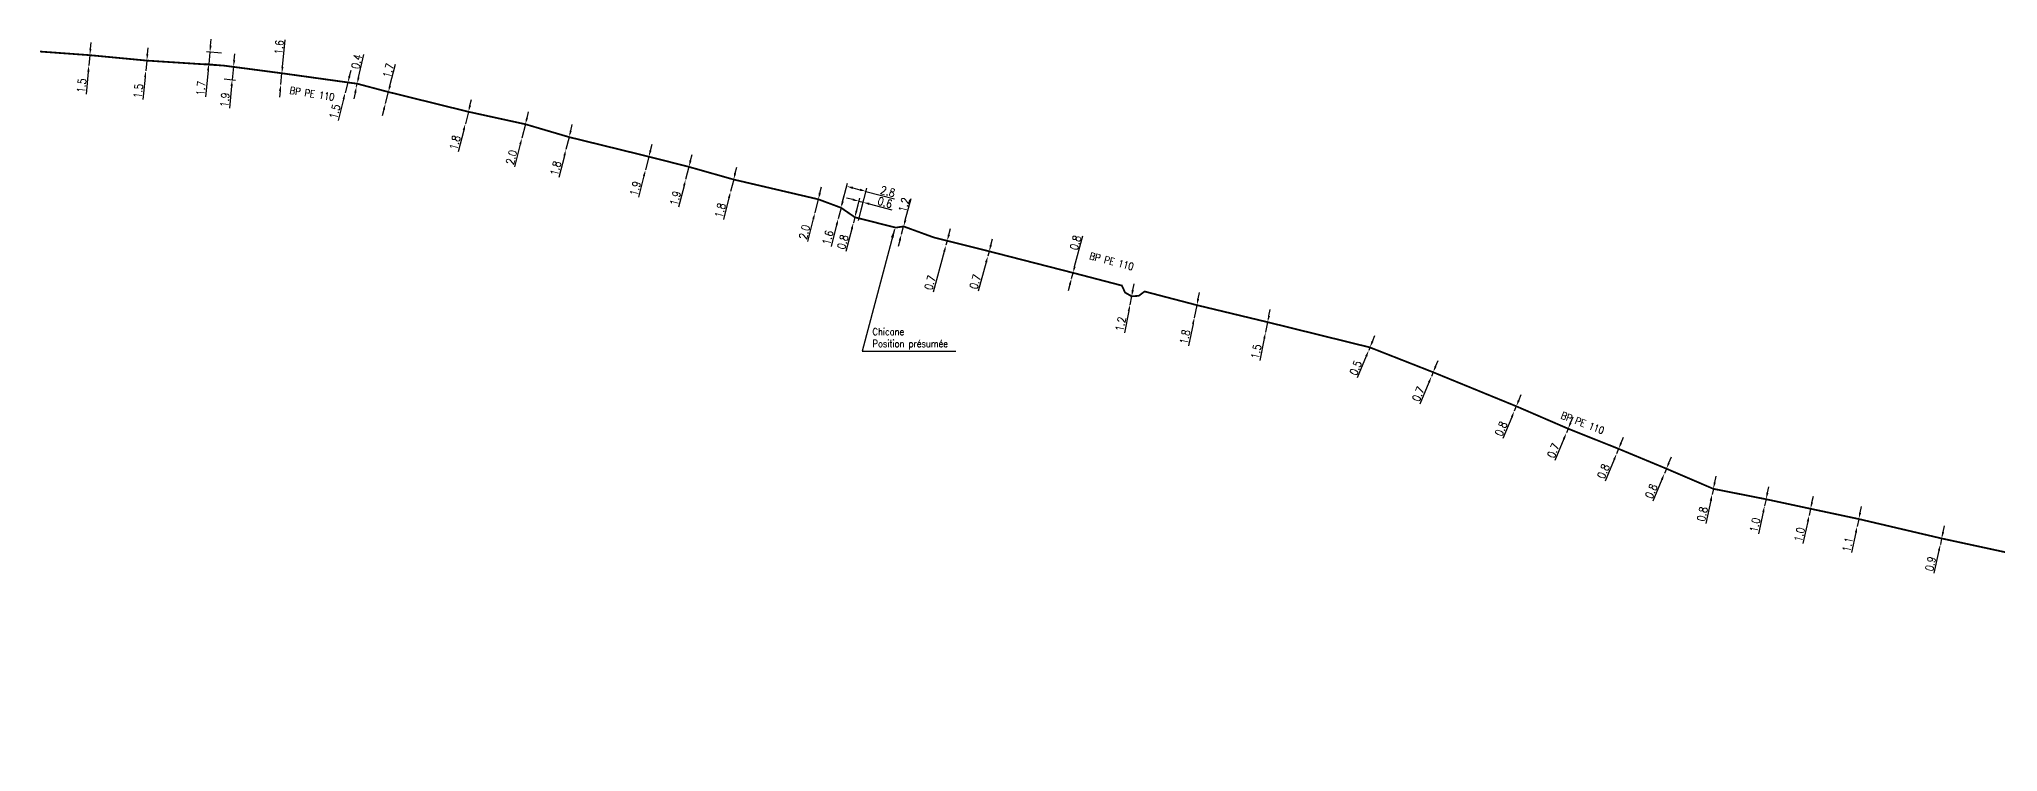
# Model space of a CAD drawing. Header units: millimetres. Extents: x 183997 to 185000, y 127999 to 129007.
# Drawn here: x 183999.9 to 184275.2, y 128900 to 129000.1 of the extents above; entities that cross this region are included whole.
import ezdxf
from ezdxf.enums import TextEntityAlignment as Align

# ---------------------------------------------------------------- set-up
doc = ezdxf.new("R2010")
doc.units = ezdxf.units.MM
doc.header["$PDMODE"] = 34
doc.linetypes.add('L_25_PE', pattern=[2000, 1000, 1000])
doc.layers.get('DEFPOINTS').update_dxf_attribs({"linetype": 'CONTINUOUS'})
doc.layers.add('L_150', color=1, linetype='CONTINUOUS')
doc.styles.get("Standard").update_dxf_attribs({"font": 'romans.shx', "width": 0.85})
doc.dimstyles.get("Standard").update_dxf_attribs({"dimtxt": 1.5, "dimasz": 1.2, "dimexe": 0.625, "dimexo": 0.625, "dimgap": 0.25, "dimtad": 1, "dimdec": 1, "dimzin": 0, "dimdsep": 46, "dimtxsty": 'Standard', "dimcen": -0.5, "dimadec": 0, "dimazin": 0, "dimtfac": 1, "dimtdec": 1, "dimtmove": 0, "dimatfit": 3, "dimfxl": 0, "dimtolj": 1, "dimtzin": 0, "dimarcsym": 0})

# ---------------------------------------------------------------- blocks, each defined once
blk = doc.blocks.new('*D818')
at = {"layer": 'DEFPOINTS', "color": 0, "linetype": 'Continuous', "transparency": 16777216}
for p in [(184043.27, 128994), (184042.89, 128992.55), (184042.89, 128992.55)]:
    blk.add_point(p, dxfattribs=at)
at = {"layer": 'L_150', "color": 0, "linetype": 'Continuous', "lineweight": -2, "transparency": 16777216}
for p, q in [((184043.49, 128994.87), (184043.72, 128995.74)), ((184043.27, 128994), (184042.89, 128992.55)), ((184042.67, 128991.67), (184041.89, 128988.63))]:
    blk.add_line(p, q, dxfattribs=at)
at = {"layer": 'L_150', "color": 0, "linetype": 'Continuous', "transparency": 16777216}
for points in [[(184043.35, 128994.91), (184043.64, 128994.83), (184043.27, 128994)], [(184042.52, 128991.71), (184042.81, 128991.64), (184042.89, 128992.55)]]:
    blk.add_solid(points, dxfattribs=at)
at = {"layer": 'L_150', "color": 0, "linetype": 'Continuous', "transparency": 16777216, "insert": (184041.44, 128989.9), "char_height": 1.125, "attachment_point": 5, "rotation": 75.5714}
blk.add_mtext('\\A1;1.5', dxfattribs=at)
blk = doc.blocks.new('*D819')
at = {"layer": 'DEFPOINTS', "color": 0, "linetype": 'Continuous', "transparency": 16777216}
for p in [(184015, 128997.07), (184014.86, 128995.63), (184014.86, 128995.63)]:
    blk.add_point(p, dxfattribs=at)
at = {"layer": 'L_150', "color": 0, "linetype": 'Continuous', "lineweight": -2, "transparency": 16777216}
for p, q in [((184015.09, 128997.96), (184015.19, 128998.86)), ((184015, 128997.07), (184014.86, 128995.63)), ((184014.76, 128994.73), (184014.44, 128991.6))]:
    blk.add_line(p, q, dxfattribs=at)
at = {"layer": 'L_150', "color": 0, "linetype": 'Continuous', "transparency": 16777216}
for points in [[(184014.95, 128997.98), (184015.24, 128997.95), (184015, 128997.07)], [(184014.62, 128994.75), (184014.91, 128994.72), (184014.86, 128995.63)]]:
    blk.add_solid(points, dxfattribs=at)
at = {"layer": 'L_150', "color": 0, "linetype": 'Continuous', "transparency": 16777216, "insert": (184013.81, 128992.8), "char_height": 1.125, "attachment_point": 5, "rotation": 84.1601}
blk.add_mtext('\\A1;1.5', dxfattribs=at)
blk = doc.blocks.new('*D820')
at = {"layer": 'DEFPOINTS', "color": 0, "linetype": 'Continuous', "transparency": 16777216}
for p in [(184044.49, 128993.43), (184044.49, 128993.43), (184044.58, 128993.82)]:
    blk.add_point(p, dxfattribs=at)
at = {"layer": 'L_150', "color": 0, "linetype": 'Continuous', "lineweight": -2, "transparency": 16777216}
for p, q in [((184044.78, 128994.7), (184045.51, 128997.94)), ((184044.49, 128993.43), (184044.58, 128993.82)), ((184044.29, 128992.56), (184044.09, 128991.68))]:
    blk.add_line(p, q, dxfattribs=at)
at = {"layer": 'L_150', "color": 0, "linetype": 'Continuous', "transparency": 16777216}
for points in [[(184044.15, 128992.59), (184044.44, 128992.52), (184044.49, 128993.43)], [(184044.63, 128994.74), (184044.92, 128994.67), (184044.58, 128993.82)]]:
    blk.add_solid(points, dxfattribs=at)
at = {"layer": 'L_150', "color": 0, "linetype": 'Continuous', "transparency": 16777216, "insert": (184044.51, 128996.93), "char_height": 1.125, "attachment_point": 5, "rotation": 77.2577}
blk.add_mtext('\\A1;0.4', dxfattribs=at)
blk = doc.blocks.new('*D821')
at = {"layer": 'DEFPOINTS', "color": 0, "linetype": 'Continuous', "transparency": 16777216}
for p in [(184048.55, 128991.06), (184048.55, 128991.06), (184048.96, 128992.66)]:
    blk.add_point(p, dxfattribs=at)
at = {"layer": 'L_150', "color": 0, "linetype": 'Continuous', "lineweight": -2, "transparency": 16777216}
for p, q in [((184049.18, 128993.53), (184049.96, 128996.57)), ((184048.32, 128990.19), (184048.1, 128989.31)), ((184048.55, 128991.06), (184048.96, 128992.66))]:
    blk.add_line(p, q, dxfattribs=at)
at = {"layer": 'L_150', "color": 0, "linetype": 'Continuous', "transparency": 16777216}
for points in [[(184049.04, 128993.57), (184049.33, 128993.49), (184048.96, 128992.66)], [(184048.18, 128990.22), (184048.47, 128990.15), (184048.55, 128991.06)]]:
    blk.add_solid(points, dxfattribs=at)
at = {"layer": 'L_150', "color": 0, "linetype": 'Continuous', "transparency": 16777216, "insert": (184048.96, 128995.67), "char_height": 1.125, "attachment_point": 5, "rotation": 75.6308}
blk.add_mtext('\\A1;1.7', dxfattribs=at)
blk = doc.blocks.new('*D822')
at = {"layer": 'DEFPOINTS', "color": 0, "linetype": 'Continuous', "transparency": 16777216}
for p in [(184059.78, 128988.18), (184059.78, 128988.18), (184060.21, 128989.88)]:
    blk.add_point(p, dxfattribs=at)
at = {"layer": 'L_150', "color": 0, "linetype": 'Continuous', "lineweight": -2, "transparency": 16777216}
for p, q in [((184060.43, 128990.75), (184060.66, 128991.62)), ((184060.21, 128989.88), (184059.78, 128988.18)), ((184059.55, 128987.31), (184058.77, 128984.27))]:
    blk.add_line(p, q, dxfattribs=at)
at = {"layer": 'L_150', "color": 0, "linetype": 'Continuous', "transparency": 16777216}
for points in [[(184060.29, 128990.79), (184060.58, 128990.71), (184060.21, 128989.88)], [(184059.41, 128987.35), (184059.7, 128987.27), (184059.78, 128988.18)]]:
    blk.add_solid(points, dxfattribs=at)
at = {"layer": 'L_150', "color": 0, "linetype": 'Continuous', "transparency": 16777216, "insert": (184058.32, 128985.54), "char_height": 1.125, "attachment_point": 5, "rotation": 75.6302}
blk.add_mtext('\\A1;1.8', dxfattribs=at)
blk = doc.blocks.new('*D985')
at = {"layer": 'DEFPOINTS', "color": 0, "linetype": 'Continuous', "transparency": 16777216}
for p in [(184023.88, 128998.27), (184025.79, 128996.37), (184025.96, 128998.06)]:
    blk.add_point(p, dxfattribs=at)
at = {"layer": 'L_150', "color": 0, "linetype": 'Continuous', "lineweight": -2, "transparency": 16777216}
for p, q in [((184023.97, 128999.16), (184024.06, 129000.06)), ((184025.32, 128996.41), (184023.24, 128996.62)), ((184023.61, 128995.68), (184023.24, 128991.98)), ((184025.49, 128998.11), (184023.41, 128998.32)), ((184023.88, 128998.27), (184023.71, 128996.58))]:
    blk.add_line(p, q, dxfattribs=at)
at = {"layer": 'L_150', "color": 0, "linetype": 'Continuous', "transparency": 16777216}
for points in [[(184023.82, 128999.18), (184024.12, 128999.15), (184023.88, 128998.27)], [(184023.47, 128995.7), (184023.76, 128995.67), (184023.71, 128996.58)]]:
    blk.add_solid(points, dxfattribs=at)
at = {"layer": 'L_150', "color": 0, "linetype": 'Continuous', "transparency": 16777216, "insert": (184022.61, 128993.17), "char_height": 1.125, "attachment_point": 5, "rotation": 84.2442}
blk.add_mtext('\\A1;1.7', dxfattribs=at)
blk = doc.blocks.new('*D986')
at = {"layer": 'DEFPOINTS', "color": 0, "linetype": 'Continuous', "transparency": 16777216}
for p in [(184025.79, 128996.37), (184025.39, 128994.55), (184027.01, 128994.38)]:
    blk.add_point(p, dxfattribs=at)
at = {"layer": 'L_150', "color": 0, "linetype": 'Continuous', "lineweight": -2, "transparency": 16777216}
for p, q in [((184026.25, 128996.32), (184027.66, 128996.18)), ((184027.2, 128996.22), (184027.01, 128994.38)), ((184027.29, 128997.12), (184027.38, 128998.02)), ((184025.86, 128994.5), (184027.48, 128994.34)), ((184026.92, 128993.49), (184026.61, 128990.39))]:
    blk.add_line(p, q, dxfattribs=at)
at = {"layer": 'L_150', "color": 0, "linetype": 'Continuous', "transparency": 16777216}
for points in [[(184027.14, 128997.14), (184027.44, 128997.11), (184027.2, 128996.22)], [(184026.77, 128993.5), (184027.07, 128993.47), (184027.01, 128994.38)]]:
    blk.add_solid(points, dxfattribs=at)
at = {"layer": 'L_150', "color": 0, "linetype": 'Continuous', "transparency": 16777216, "insert": (184025.97, 128991.55), "char_height": 1.125, "attachment_point": 5, "rotation": 84.2442}
blk.add_mtext('\\A1;1.9', dxfattribs=at)
blk = doc.blocks.new('*D987')
at = {"layer": 'DEFPOINTS', "color": 0, "linetype": 'Continuous', "transparency": 16777216}
for p in [(184033.83, 128993.7), (184033.83, 128993.7), (184033.99, 128995.29)]:
    blk.add_point(p, dxfattribs=at)
at = {"layer": 'L_150', "color": 0, "linetype": 'Continuous', "lineweight": -2, "transparency": 16777216}
for p, q in [((184034.08, 128996.19), (184034.46, 128999.98)), ((184033.83, 128993.7), (184033.99, 128995.29)), ((184033.74, 128992.8), (184033.65, 128991.91))]:
    blk.add_line(p, q, dxfattribs=at)
at = {"layer": 'L_150', "color": 0, "linetype": 'Continuous', "transparency": 16777216}
for points in [[(184033.93, 128996.2), (184034.23, 128996.17), (184033.99, 128995.29)], [(184033.59, 128992.82), (184033.89, 128992.79), (184033.83, 128993.7)]]:
    blk.add_solid(points, dxfattribs=at)
at = {"layer": 'L_150', "color": 0, "linetype": 'Continuous', "transparency": 16777216, "insert": (184033.6, 128998.94), "char_height": 1.125, "attachment_point": 5, "rotation": 84.2442}
blk.add_mtext('\\A1;1.6', dxfattribs=at)
blk = doc.blocks.new('*D988')
at = {"layer": 'DEFPOINTS', "color": 0, "linetype": 'Continuous', "transparency": 16777216}
for p in [(184006.86, 128996.39), (184006.86, 128996.39), (184007, 128997.83)]:
    blk.add_point(p, dxfattribs=at)
at = {"layer": 'L_150', "color": 0, "linetype": 'Continuous', "lineweight": -2, "transparency": 16777216}
for p, q in [((184007.09, 128998.72), (184007.17, 128999.62)), ((184007, 128997.83), (184006.86, 128996.39)), ((184006.78, 128995.49), (184006.48, 128992.36))]:
    blk.add_line(p, q, dxfattribs=at)
at = {"layer": 'L_150', "color": 0, "linetype": 'Continuous', "transparency": 16777216}
for points in [[(184006.94, 128998.74), (184007.23, 128998.71), (184007, 128997.83)], [(184006.63, 128995.5), (184006.93, 128995.48), (184006.86, 128996.39)]]:
    blk.add_solid(points, dxfattribs=at)
at = {"layer": 'L_150', "color": 0, "linetype": 'Continuous', "transparency": 16777216, "insert": (184005.84, 128993.55), "char_height": 1.125, "attachment_point": 5, "rotation": 84.571}
blk.add_mtext('\\A1;1.5', dxfattribs=at)
blk = doc.blocks.new('*D99')
at = {"layer": 'DEFPOINTS', "color": 0, "linetype": 'Continuous', "transparency": 16777216}
for p in [(184085.58, 128983.57), (184085.11, 128981.73), (184085.11, 128981.73)]:
    blk.add_point(p, dxfattribs=at)
at = {"layer": 'L_150', "color": 0, "linetype": 'Continuous', "lineweight": -2, "transparency": 16777216}
for p, q in [((184085.8, 128984.44), (184086.02, 128985.31)), ((184085.58, 128983.57), (184085.11, 128981.73)), ((184084.89, 128980.86), (184084.12, 128977.86))]:
    blk.add_line(p, q, dxfattribs=at)
at = {"layer": 'L_150', "color": 0, "linetype": 'Continuous', "transparency": 16777216}
for points in [[(184085.65, 128984.48), (184085.95, 128984.4), (184085.58, 128983.57)], [(184084.74, 128980.89), (184085.03, 128980.82), (184085.11, 128981.73)]]:
    blk.add_solid(points, dxfattribs=at)
at = {"layer": 'L_150', "color": 0, "linetype": 'Continuous', "transparency": 16777216, "insert": (184083.67, 128979.1), "char_height": 1.125, "attachment_point": 5, "rotation": 75.6969}
blk.add_mtext('\\A1;1.9', dxfattribs=at)
blk = doc.blocks.new('*D100')
at = {"layer": 'DEFPOINTS', "color": 0, "linetype": 'Continuous', "transparency": 16777216}
for p in [(184112.6, 128976.39), (184116.09, 128978.7), (184114.91, 128974.14)]:
    blk.add_point(p, dxfattribs=at)
at = {"layer": 'L_150', "color": 0, "linetype": 'Continuous', "lineweight": -2, "transparency": 16777216}
for p, q in [((184112.72, 128976.84), (184113.5, 128979.86)), ((184114.25, 128979.18), (184115.22, 128978.93)), ((184115.03, 128974.59), (184116.21, 128979.16)), ((184116.09, 128978.7), (184120.13, 128977.66))]:
    blk.add_line(p, q, dxfattribs=at)
at = {"layer": 'L_150', "color": 0, "linetype": 'Continuous', "transparency": 16777216}
for points in [[(184114.29, 128979.33), (184114.21, 128979.03), (184113.38, 128979.41)], [(184115.26, 128979.08), (184115.18, 128978.78), (184116.09, 128978.7)]]:
    blk.add_solid(points, dxfattribs=at)
at = {"layer": 'L_150', "color": 0, "linetype": 'Continuous', "transparency": 16777216, "insert": (184119.17, 128978.68), "char_height": 1.125, "attachment_point": 5, "rotation": 345.5068}
blk.add_mtext('\\A1;2.8', dxfattribs=at)
blk = doc.blocks.new('*D101')
at = {"layer": 'DEFPOINTS', "color": 0, "linetype": 'Continuous', "transparency": 16777216}
for p in [(184112.6, 128976.39), (184112.2, 128974.84), (184112.2, 128974.84)]:
    blk.add_point(p, dxfattribs=at)
at = {"layer": 'L_150', "color": 0, "linetype": 'Continuous', "lineweight": -2, "transparency": 16777216}
for p, q in [((184112.6, 128976.39), (184112.2, 128974.84)), ((184112.82, 128977.26), (184113.05, 128978.13)), ((184111.97, 128973.97), (184111.19, 128970.93))]:
    blk.add_line(p, q, dxfattribs=at)
at = {"layer": 'L_150', "color": 0, "linetype": 'Continuous', "transparency": 16777216}
for points in [[(184112.68, 128977.3), (184112.97, 128977.22), (184112.6, 128976.39)], [(184111.83, 128974.01), (184112.12, 128973.93), (184112.2, 128974.84)]]:
    blk.add_solid(points, dxfattribs=at)
at = {"layer": 'L_150', "color": 0, "linetype": 'Continuous', "transparency": 16777216, "insert": (184110.74, 128972.2), "char_height": 1.125, "attachment_point": 5, "rotation": 75.5068}
blk.add_mtext('\\A1;1.6', dxfattribs=at)
blk = doc.blocks.new('*D102')
at = {"layer": 'DEFPOINTS', "color": 0, "linetype": 'Continuous', "transparency": 16777216}
for p in [(184115.69, 128977.16), (184114.53, 128975.06), (184114.91, 128974.14)]:
    blk.add_point(p, dxfattribs=at)
at = {"layer": 'L_150', "color": 0, "linetype": 'Continuous', "lineweight": -2, "transparency": 16777216}
for p, q in [((184114.24, 128977.53), (184113.37, 128977.76)), ((184114.65, 128975.52), (184115.23, 128977.76)), ((184115.03, 128974.59), (184115.81, 128977.61)), ((184115.11, 128977.31), (184115.69, 128977.16)), ((184116.56, 128976.93), (184119.74, 128976.11))]:
    blk.add_line(p, q, dxfattribs=at)
at = {"layer": 'L_150', "color": 0, "linetype": 'Continuous', "transparency": 16777216}
for points in [[(184114.27, 128977.68), (184114.2, 128977.39), (184115.11, 128977.31)], [(184116.6, 128977.08), (184116.52, 128976.79), (184115.69, 128977.16)]]:
    blk.add_solid(points, dxfattribs=at)
at = {"layer": 'L_150', "color": 0, "linetype": 'Continuous', "transparency": 16777216, "insert": (184118.77, 128977.13), "char_height": 1.125, "attachment_point": 5, "rotation": 345.5068}
blk.add_mtext('\\A1;0.6', dxfattribs=at)
blk = doc.blocks.new('*D103')
at = {"layer": 'DEFPOINTS', "color": 0, "linetype": 'Continuous', "transparency": 16777216}
for p in [(184121.39, 128973.77), (184121.08, 128972.67), (184121.08, 128972.67)]:
    blk.add_point(p, dxfattribs=at)
at = {"layer": 'L_150', "color": 0, "linetype": 'Continuous', "lineweight": -2, "transparency": 16777216}
for p, q in [((184121.63, 128974.64), (184122.47, 128977.67)), ((184121.08, 128972.67), (184121.39, 128973.77)), ((184120.84, 128971.8), (184120.6, 128970.93))]:
    blk.add_line(p, q, dxfattribs=at)
at = {"layer": 'L_150', "color": 0, "linetype": 'Continuous', "transparency": 16777216}
for points in [[(184121.48, 128974.68), (184121.77, 128974.6), (184121.39, 128973.77)], [(184120.7, 128971.84), (184120.99, 128971.76), (184121.08, 128972.67)]]:
    blk.add_solid(points, dxfattribs=at)
at = {"layer": 'L_150', "color": 0, "linetype": 'Continuous', "transparency": 16777216, "insert": (184121.45, 128976.79), "char_height": 1.125, "attachment_point": 5, "rotation": 74.526}
blk.add_mtext('\\A1;1.2', dxfattribs=at)
blk = doc.blocks.new('*D104')
at = {"layer": 'DEFPOINTS', "color": 0, "linetype": 'Continuous', "transparency": 16777216}
for p in [(184144.99, 128966.47), (184144.99, 128966.47), (184145.2, 128967.25)]:
    blk.add_point(p, dxfattribs=at)
at = {"layer": 'L_150', "color": 0, "linetype": 'Continuous', "lineweight": -2, "transparency": 16777216}
for p, q in [((184145.43, 128968.12), (184146.59, 128972.43)), ((184144.76, 128965.6), (184144.53, 128964.74)), ((184144.99, 128966.47), (184145.2, 128967.25))]:
    blk.add_line(p, q, dxfattribs=at)
at = {"layer": 'L_150', "color": 0, "linetype": 'Continuous', "transparency": 16777216}
for points in [[(184145.29, 128968.16), (184145.58, 128968.08), (184145.2, 128967.25)], [(184144.62, 128965.64), (184144.91, 128965.57), (184144.99, 128966.47)]]:
    blk.add_solid(points, dxfattribs=at)
at = {"layer": 'L_150', "color": 0, "linetype": 'Continuous', "transparency": 16777216, "insert": (184145.56, 128971.48), "char_height": 1.125, "attachment_point": 5, "rotation": 74.9865}
blk.add_mtext('\\A1;0.8', dxfattribs=at)
blk = doc.blocks.new('*D105')
at = {"layer": 'DEFPOINTS', "color": 0, "linetype": 'Continuous', "transparency": 16777216}
for p in [(184153.21, 128962.77), (184153.21, 128962.77), (184153.44, 128963.95)]:
    blk.add_point(p, dxfattribs=at)
at = {"layer": 'L_150', "color": 0, "linetype": 'Continuous', "lineweight": -2, "transparency": 16777216}
for p, q in [((184153.62, 128964.83), (184153.8, 128965.71)), ((184153.44, 128963.95), (184153.21, 128962.77)), ((184153.03, 128961.89), (184152.42, 128958.81))]:
    blk.add_line(p, q, dxfattribs=at)
at = {"layer": 'L_150', "color": 0, "linetype": 'Continuous', "transparency": 16777216}
for points in [[(184152.89, 128961.92), (184153.18, 128961.86), (184153.21, 128962.77)], [(184153.47, 128964.86), (184153.77, 128964.8), (184153.44, 128963.95)]]:
    blk.add_solid(points, dxfattribs=at)
at = {"layer": 'L_150', "color": 0, "linetype": 'Continuous', "transparency": 16777216, "insert": (184151.9, 128960.05), "char_height": 1.125, "attachment_point": 5, "rotation": 78.6803}
blk.add_mtext('\\A1;1.2', dxfattribs=at)
blk = doc.blocks.new('*D106')
at = {"layer": 'DEFPOINTS', "color": 0, "linetype": 'Continuous', "transparency": 16777216}
for p in [(184186.77, 128956.36), (184186.77, 128956.36), (184186.94, 128956.77)]:
    blk.add_point(p, dxfattribs=at)
at = {"layer": 'L_150', "color": 0, "linetype": 'Continuous', "lineweight": -2, "transparency": 16777216}
for p, q in [((184187.29, 128957.6), (184187.63, 128958.44)), ((184186.42, 128955.53), (184185.16, 128952.5)), ((184186.94, 128956.77), (184186.77, 128956.36))]:
    blk.add_line(p, q, dxfattribs=at)
at = {"layer": 'L_150', "color": 0, "linetype": 'Continuous', "transparency": 16777216}
for points in [[(184187.15, 128957.66), (184187.43, 128957.55), (184186.94, 128956.77)], [(184186.28, 128955.59), (184186.56, 128955.47), (184186.77, 128956.36)]]:
    blk.add_solid(points, dxfattribs=at)
at = {"layer": 'L_150', "color": 0, "linetype": 'Continuous', "transparency": 16777216, "insert": (184184.93, 128953.89), "char_height": 1.125, "attachment_point": 5, "rotation": 67.375}
blk.add_mtext('\\A1;0.5', dxfattribs=at)
blk = doc.blocks.new('*D107')
at = {"layer": 'DEFPOINTS', "color": 0, "linetype": 'Continuous', "transparency": 16777216}
for p in [(184207.22, 128947.81), (184207.22, 128947.81), (184207.51, 128948.5)]:
    blk.add_point(p, dxfattribs=at)
at = {"layer": 'L_150', "color": 0, "linetype": 'Continuous', "lineweight": -2, "transparency": 16777216}
for p, q in [((184207.86, 128949.33), (184208.2, 128950.16)), ((184206.88, 128946.98), (184205.62, 128943.95)), ((184207.51, 128948.5), (184207.22, 128947.81))]:
    blk.add_line(p, q, dxfattribs=at)
at = {"layer": 'L_150', "color": 0, "linetype": 'Continuous', "transparency": 16777216}
for points in [[(184207.72, 128949.39), (184208, 128949.27), (184207.51, 128948.5)], [(184206.74, 128947.04), (184207.02, 128946.92), (184207.22, 128947.81)]]:
    blk.add_solid(points, dxfattribs=at)
at = {"layer": 'L_150', "color": 0, "linetype": 'Continuous', "transparency": 16777216, "insert": (184205.38, 128945.34), "char_height": 1.125, "attachment_point": 5, "rotation": 67.3769}
blk.add_mtext('\\A1;0.8', dxfattribs=at)
blk = doc.blocks.new('*D108')
at = {"layer": 'DEFPOINTS', "color": 0, "linetype": 'Continuous', "transparency": 16777216}
for p in [(184214.55, 128944.75), (184214.55, 128944.75), (184214.8, 128945.35)]:
    blk.add_point(p, dxfattribs=at)
at = {"layer": 'L_150', "color": 0, "linetype": 'Continuous', "lineweight": -2, "transparency": 16777216}
for p, q in [((184215.14, 128946.18), (184215.49, 128947.01)), ((184214.2, 128943.92), (184212.94, 128940.89)), ((184214.8, 128945.35), (184214.55, 128944.75))]:
    blk.add_line(p, q, dxfattribs=at)
at = {"layer": 'L_150', "color": 0, "linetype": 'Continuous', "transparency": 16777216}
for points in [[(184215.01, 128946.24), (184215.28, 128946.12), (184214.8, 128945.35)], [(184214.06, 128943.98), (184214.34, 128943.86), (184214.55, 128944.75)]]:
    blk.add_solid(points, dxfattribs=at)
at = {"layer": 'L_150', "color": 0, "linetype": 'Continuous', "transparency": 16777216, "insert": (184212.71, 128942.28), "char_height": 1.125, "attachment_point": 5, "rotation": 67.3769}
blk.add_mtext('\\A1;0.7', dxfattribs=at)
blk = doc.blocks.new('*D109')
at = {"layer": 'DEFPOINTS', "color": 0, "linetype": 'Continuous', "transparency": 16777216}
for p in [(184228.33, 128939.04), (184228.33, 128939.04), (184228.62, 128939.73)]:
    blk.add_point(p, dxfattribs=at)
at = {"layer": 'L_150', "color": 0, "linetype": 'Continuous', "lineweight": -2, "transparency": 16777216}
for p, q in [((184228.97, 128940.56), (184229.31, 128941.39)), ((184227.98, 128938.2), (184226.71, 128935.18)), ((184228.62, 128939.73), (184228.33, 128939.04))]:
    blk.add_line(p, q, dxfattribs=at)
at = {"layer": 'L_150', "color": 0, "linetype": 'Continuous', "transparency": 16777216}
for points in [[(184228.83, 128940.61), (184229.1, 128940.5), (184228.62, 128939.73)], [(184227.84, 128938.26), (184228.12, 128938.15), (184228.33, 128939.04)]]:
    blk.add_solid(points, dxfattribs=at)
at = {"layer": 'L_150', "color": 0, "linetype": 'Continuous', "transparency": 16777216, "insert": (184226.48, 128936.57), "char_height": 1.125, "attachment_point": 5, "rotation": 67.2544}
blk.add_mtext('\\A1;0.8', dxfattribs=at)
blk = doc.blocks.new('*D110')
at = {"layer": 'DEFPOINTS', "color": 0, "linetype": 'Continuous', "transparency": 16777216}
for p in [(184235.04, 128936.12), (184235.04, 128936.12), (184235.21, 128936.9)]:
    blk.add_point(p, dxfattribs=at)
at = {"layer": 'L_150', "color": 0, "linetype": 'Continuous', "lineweight": -2, "transparency": 16777216}
for p, q in [((184235.41, 128937.78), (184235.6, 128938.66)), ((184234.85, 128935.24), (184234.15, 128932.04)), ((184235.21, 128936.9), (184235.04, 128936.12))]:
    blk.add_line(p, q, dxfattribs=at)
at = {"layer": 'L_150', "color": 0, "linetype": 'Continuous', "transparency": 16777216}
for points in [[(184234.7, 128935.27), (184235, 128935.21), (184235.04, 128936.12)], [(184235.26, 128937.81), (184235.55, 128937.75), (184235.21, 128936.9)]]:
    blk.add_solid(points, dxfattribs=at)
at = {"layer": 'L_150', "color": 0, "linetype": 'Continuous', "transparency": 16777216, "insert": (184233.67, 128933.36), "char_height": 1.125, "attachment_point": 5, "rotation": 77.6473}
blk.add_mtext('\\A1;0.8', dxfattribs=at)
blk = doc.blocks.new('*D111')
at = {"layer": 'DEFPOINTS', "color": 0, "linetype": 'Continuous', "transparency": 16777216}
for p in [(184242.62, 128935.44), (184242.42, 128934.51), (184242.42, 128934.51)]:
    blk.add_point(p, dxfattribs=at)
at = {"layer": 'L_150', "color": 0, "linetype": 'Continuous', "lineweight": -2, "transparency": 16777216}
for p, q in [((184242.62, 128935.44), (184242.42, 128934.51)), ((184242.81, 128936.32), (184243, 128937.2)), ((184242.22, 128933.63), (184241.55, 128930.56))]:
    blk.add_line(p, q, dxfattribs=at)
at = {"layer": 'L_150', "color": 0, "linetype": 'Continuous', "transparency": 16777216}
for points in [[(184242.66, 128936.35), (184242.96, 128936.29), (184242.62, 128935.44)], [(184242.08, 128933.66), (184242.37, 128933.6), (184242.42, 128934.51)]]:
    blk.add_solid(points, dxfattribs=at)
at = {"layer": 'L_150', "color": 0, "linetype": 'Continuous', "transparency": 16777216, "insert": (184241.06, 128931.82), "char_height": 1.125, "attachment_point": 5, "rotation": 77.6473}
blk.add_mtext('\\A1;1.0', dxfattribs=at)
blk = doc.blocks.new('*D114')
at = {"layer": 'DEFPOINTS', "color": 0, "linetype": 'Continuous', "transparency": 16777216}
for p in [(184074.37, 128986.32), (184073.92, 128984.58), (184073.92, 128984.58)]:
    blk.add_point(p, dxfattribs=at)
at = {"layer": 'L_150', "color": 0, "linetype": 'Continuous', "lineweight": -2, "transparency": 16777216}
for p, q in [((184074.59, 128987.19), (184074.81, 128988.07)), ((184074.37, 128986.32), (184073.92, 128984.58)), ((184073.7, 128983.7), (184072.93, 128980.66))]:
    blk.add_line(p, q, dxfattribs=at)
at = {"layer": 'L_150', "color": 0, "linetype": 'Continuous', "transparency": 16777216}
for points in [[(184074.45, 128987.23), (184074.74, 128987.16), (184074.37, 128986.32)], [(184073.56, 128983.74), (184073.85, 128983.67), (184073.92, 128984.58)]]:
    blk.add_solid(points, dxfattribs=at)
at = {"layer": 'L_150', "color": 0, "linetype": 'Continuous', "transparency": 16777216, "insert": (184072.48, 128981.93), "char_height": 1.125, "attachment_point": 5, "rotation": 75.6964}
blk.add_mtext('\\A1;1.8', dxfattribs=at)
blk = doc.blocks.new('*D115')
at = {"layer": 'DEFPOINTS', "color": 0, "linetype": 'Continuous', "transparency": 16777216}
for p in [(184097.5, 128980.36), (184097.06, 128978.66), (184097.06, 128978.66)]:
    blk.add_point(p, dxfattribs=at)
at = {"layer": 'L_150', "color": 0, "linetype": 'Continuous', "lineweight": -2, "transparency": 16777216}
for p, q in [((184097.72, 128981.23), (184097.94, 128982.1)), ((184097.5, 128980.36), (184097.06, 128978.66)), ((184096.84, 128977.79), (184096.06, 128974.75))]:
    blk.add_line(p, q, dxfattribs=at)
at = {"layer": 'L_150', "color": 0, "linetype": 'Continuous', "transparency": 16777216}
for points in [[(184097.57, 128981.27), (184097.86, 128981.2), (184097.5, 128980.36)], [(184096.7, 128977.83), (184096.99, 128977.76), (184097.06, 128978.66)]]:
    blk.add_solid(points, dxfattribs=at)
at = {"layer": 'L_150', "color": 0, "linetype": 'Continuous', "transparency": 16777216, "insert": (184095.61, 128976.02), "char_height": 1.125, "attachment_point": 5, "rotation": 75.6969}
blk.add_mtext('\\A1;1.8', dxfattribs=at)
blk = doc.blocks.new('*D116')
at = {"layer": 'DEFPOINTS', "color": 0, "linetype": 'Continuous', "transparency": 16777216}
for p in [(184091.21, 128982.14), (184090.75, 128980.35), (184090.75, 128980.35)]:
    blk.add_point(p, dxfattribs=at)
at = {"layer": 'L_150', "color": 0, "linetype": 'Continuous', "lineweight": -2, "transparency": 16777216}
for p, q in [((184091.21, 128982.14), (184090.75, 128980.35)), ((184091.43, 128983.01), (184091.65, 128983.88)), ((184090.53, 128979.48), (184089.76, 128976.47))]:
    blk.add_line(p, q, dxfattribs=at)
at = {"layer": 'L_150', "color": 0, "linetype": 'Continuous', "transparency": 16777216}
for points in [[(184091.29, 128983.05), (184091.58, 128982.98), (184091.21, 128982.14)], [(184090.38, 128979.51), (184090.67, 128979.44), (184090.75, 128980.35)]]:
    blk.add_solid(points, dxfattribs=at)
at = {"layer": 'L_150', "color": 0, "linetype": 'Continuous', "transparency": 16777216, "insert": (184089.31, 128977.72), "char_height": 1.125, "attachment_point": 5, "rotation": 75.6969}
blk.add_mtext('\\A1;1.9', dxfattribs=at)
blk = doc.blocks.new('*D117')
at = {"layer": 'DEFPOINTS', "color": 0, "linetype": 'Continuous', "transparency": 16777216}
for p in [(184068.22, 128988.13), (184067.73, 128986.19), (184067.73, 128986.19)]:
    blk.add_point(p, dxfattribs=at)
at = {"layer": 'L_150', "color": 0, "linetype": 'Continuous', "lineweight": -2, "transparency": 16777216}
for p, q in [((184068.22, 128988.13), (184067.73, 128986.19)), ((184068.45, 128989), (184068.67, 128989.87)), ((184067.51, 128985.32), (184066.7, 128982.14))]:
    blk.add_line(p, q, dxfattribs=at)
at = {"layer": 'L_150', "color": 0, "linetype": 'Continuous', "transparency": 16777216}
for points in [[(184068.3, 128989.04), (184068.59, 128988.96), (184068.22, 128988.13)], [(184067.36, 128985.35), (184067.65, 128985.28), (184067.73, 128986.19)]]:
    blk.add_solid(points, dxfattribs=at)
at = {"layer": 'L_150', "color": 0, "linetype": 'Continuous', "transparency": 16777216, "insert": (184066.26, 128983.48), "char_height": 1.125, "attachment_point": 5, "rotation": 75.6969}
blk.add_mtext('\\A1;2.0', dxfattribs=at)
blk = doc.blocks.new('*D118')
at = {"layer": 'DEFPOINTS', "color": 0, "linetype": 'Continuous', "transparency": 16777216}
for p in [(184114.33, 128974.29), (184114.33, 128974.29), (184114.53, 128975.06)]:
    blk.add_point(p, dxfattribs=at)
at = {"layer": 'L_150', "color": 0, "linetype": 'Continuous', "lineweight": -2, "transparency": 16777216}
for p, q in [((184114.75, 128975.93), (184114.98, 128976.81)), ((184114.53, 128975.06), (184114.33, 128974.29)), ((184114.1, 128973.42), (184113.28, 128970.24))]:
    blk.add_line(p, q, dxfattribs=at)
at = {"layer": 'L_150', "color": 0, "linetype": 'Continuous', "transparency": 16777216}
for points in [[(184113.96, 128973.45), (184114.25, 128973.38), (184114.33, 128974.29)], [(184114.61, 128975.97), (184114.9, 128975.9), (184114.53, 128975.06)]]:
    blk.add_solid(points, dxfattribs=at)
at = {"layer": 'L_150', "color": 0, "linetype": 'Continuous', "transparency": 16777216, "insert": (184112.85, 128971.58), "char_height": 1.125, "attachment_point": 5, "rotation": 75.5068}
blk.add_mtext('\\A1;0.8', dxfattribs=at)
blk = doc.blocks.new('*D119')
at = {"layer": 'DEFPOINTS', "color": 0, "linetype": 'Continuous', "transparency": 16777216}
for p in [(184133.23, 128969.6), (184133.23, 128969.6), (184133.42, 128970.27)]:
    blk.add_point(p, dxfattribs=at)
at = {"layer": 'L_150', "color": 0, "linetype": 'Continuous', "lineweight": -2, "transparency": 16777216}
for p, q in [((184133.66, 128971.14), (184133.9, 128972.01)), ((184132.99, 128968.73), (184131.86, 128964.66)), ((184133.42, 128970.27), (184133.23, 128969.6))]:
    blk.add_line(p, q, dxfattribs=at)
at = {"layer": 'L_150', "color": 0, "linetype": 'Continuous', "transparency": 16777216}
for points in [[(184133.51, 128971.18), (184133.8, 128971.1), (184133.42, 128970.27)], [(184132.84, 128968.77), (184133.13, 128968.69), (184133.23, 128969.6)]]:
    blk.add_solid(points, dxfattribs=at)
at = {"layer": 'L_150', "color": 0, "linetype": 'Continuous', "transparency": 16777216, "insert": (184131.46, 128966), "char_height": 1.125, "attachment_point": 5, "rotation": 74.5255}
blk.add_mtext('\\A1;0.7', dxfattribs=at)
blk = doc.blocks.new('*D120')
at = {"layer": 'DEFPOINTS', "color": 0, "linetype": 'Continuous', "transparency": 16777216}
for p in [(184109.4, 128977.58), (184108.92, 128975.69), (184108.92, 128975.69)]:
    blk.add_point(p, dxfattribs=at)
at = {"layer": 'L_150', "color": 0, "linetype": 'Continuous', "lineweight": -2, "transparency": 16777216}
for p, q in [((184109.62, 128978.45), (184109.84, 128979.32)), ((184109.4, 128977.58), (184108.92, 128975.69)), ((184108.69, 128974.82), (184107.88, 128971.64))]:
    blk.add_line(p, q, dxfattribs=at)
at = {"layer": 'L_150', "color": 0, "linetype": 'Continuous', "transparency": 16777216}
for points in [[(184109.47, 128978.49), (184109.77, 128978.41), (184109.4, 128977.58)], [(184108.55, 128974.85), (184108.84, 128974.78), (184108.92, 128975.69)]]:
    blk.add_solid(points, dxfattribs=at)
at = {"layer": 'L_150', "color": 0, "linetype": 'Continuous', "transparency": 16777216, "insert": (184107.45, 128972.98), "char_height": 1.125, "attachment_point": 5, "rotation": 75.6964}
blk.add_mtext('\\A1;2.0', dxfattribs=at)
blk = doc.blocks.new('*D121')
at = {"layer": 'DEFPOINTS', "color": 0, "linetype": 'Continuous', "transparency": 16777216}
for p in [(184127.34, 128971.12), (184127.37, 128971.11), (184127.54, 128971.74)]:
    blk.add_point(p, dxfattribs=at)
at = {"layer": 'L_150', "color": 0, "linetype": 'Continuous', "lineweight": -2, "transparency": 16777216}
for p, q in [((184126.91, 128971.23), (184126.89, 128971.23)), ((184127.09, 128971.85), (184127.06, 128971.86)), ((184127.51, 128971.74), (184127.34, 128971.12)), ((184127.75, 128972.61), (184128, 128973.48)), ((184127.1, 128970.25), (184125.52, 128964.52))]:
    blk.add_line(p, q, dxfattribs=at)
at = {"layer": 'L_150', "color": 0, "linetype": 'Continuous', "transparency": 16777216}
for points in [[(184126.96, 128970.29), (184127.25, 128970.21), (184127.34, 128971.12)], [(184127.61, 128972.65), (184127.9, 128972.57), (184127.51, 128971.74)]]:
    blk.add_solid(points, dxfattribs=at)
at = {"layer": 'L_150', "color": 0, "linetype": 'Continuous', "transparency": 16777216, "insert": (184125.11, 128965.87), "char_height": 1.125, "attachment_point": 5, "rotation": 74.5255}
blk.add_mtext('\\A1;0.7', dxfattribs=at)
blk = doc.blocks.new('*D122')
at = {"layer": 'DEFPOINTS', "color": 0, "linetype": 'Continuous', "transparency": 16777216}
for p in [(184172.56, 128960.32), (184172.27, 128958.9), (184172.27, 128958.9)]:
    blk.add_point(p, dxfattribs=at)
at = {"layer": 'L_150', "color": 0, "linetype": 'Continuous', "lineweight": -2, "transparency": 16777216}
for p, q in [((184172.56, 128960.32), (184172.27, 128958.9)), ((184172.74, 128961.2), (184172.92, 128962.08)), ((184172.09, 128958.01), (184171.46, 128954.94))]:
    blk.add_line(p, q, dxfattribs=at)
at = {"layer": 'L_150', "color": 0, "linetype": 'Continuous', "transparency": 16777216}
for points in [[(184172.6, 128961.23), (184172.89, 128961.17), (184172.56, 128960.32)], [(184171.94, 128958.05), (184172.24, 128957.98), (184172.27, 128958.9)]]:
    blk.add_solid(points, dxfattribs=at)
at = {"layer": 'L_150', "color": 0, "linetype": 'Continuous', "transparency": 16777216, "insert": (184170.95, 128956.19), "char_height": 1.125, "attachment_point": 5, "rotation": 78.4157}
blk.add_mtext('\\A1;1.5', dxfattribs=at)
blk = doc.blocks.new('*D123')
at = {"layer": 'DEFPOINTS', "color": 0, "linetype": 'Continuous', "transparency": 16777216}
for p in [(184162.61, 128962.71), (184162.25, 128960.95), (184162.25, 128960.95)]:
    blk.add_point(p, dxfattribs=at)
at = {"layer": 'L_150', "color": 0, "linetype": 'Continuous', "lineweight": -2, "transparency": 16777216}
for p, q in [((184162.61, 128962.71), (184162.25, 128960.95)), ((184162.79, 128963.6), (184162.97, 128964.48)), ((184162.07, 128960.07), (184161.44, 128956.99))]:
    blk.add_line(p, q, dxfattribs=at)
at = {"layer": 'L_150', "color": 0, "linetype": 'Continuous', "transparency": 16777216}
for points in [[(184162.65, 128963.63), (184162.94, 128963.57), (184162.61, 128962.71)], [(184161.92, 128960.1), (184162.22, 128960.04), (184162.25, 128960.95)]]:
    blk.add_solid(points, dxfattribs=at)
at = {"layer": 'L_150', "color": 0, "linetype": 'Continuous', "transparency": 16777216, "insert": (184160.93, 128958.24), "char_height": 1.125, "attachment_point": 5, "rotation": 78.415}
blk.add_mtext('\\A1;1.8', dxfattribs=at)
blk = doc.blocks.new('*D124')
at = {"layer": 'DEFPOINTS', "color": 0, "linetype": 'Continuous', "transparency": 16777216}
for p in [(184195.58, 128952.68), (184195.58, 128952.68), (184195.83, 128953.28)]:
    blk.add_point(p, dxfattribs=at)
at = {"layer": 'L_150', "color": 0, "linetype": 'Continuous', "lineweight": -2, "transparency": 16777216}
for p, q in [((184196.17, 128954.11), (184196.52, 128954.94)), ((184195.23, 128951.85), (184193.97, 128948.82)), ((184195.83, 128953.28), (184195.58, 128952.68))]:
    blk.add_line(p, q, dxfattribs=at)
at = {"layer": 'L_150', "color": 0, "linetype": 'Continuous', "transparency": 16777216}
for points in [[(184195.09, 128951.91), (184195.37, 128951.79), (184195.58, 128952.68)], [(184196.03, 128954.17), (184196.31, 128954.05), (184195.83, 128953.28)]]:
    blk.add_solid(points, dxfattribs=at)
at = {"layer": 'L_150', "color": 0, "linetype": 'Continuous', "transparency": 16777216, "insert": (184193.73, 128950.21), "char_height": 1.125, "attachment_point": 5, "rotation": 67.3767}
blk.add_mtext('\\A1;0.7', dxfattribs=at)
blk = doc.blocks.new('*D125')
at = {"layer": 'DEFPOINTS', "color": 0, "linetype": 'Continuous', "transparency": 16777216}
for p in [(184255.65, 128932.66), (184255.43, 128931.63), (184255.43, 128931.63)]:
    blk.add_point(p, dxfattribs=at)
at = {"layer": 'L_150', "color": 0, "linetype": 'Continuous', "lineweight": -2, "transparency": 16777216}
for p, q in [((184255.65, 128932.66), (184255.43, 128931.63)), ((184255.84, 128933.54), (184256.04, 128934.41)), ((184255.23, 128930.75), (184254.62, 128927.95))]:
    blk.add_line(p, q, dxfattribs=at)
at = {"layer": 'L_150', "color": 0, "linetype": 'Continuous', "transparency": 16777216}
for points in [[(184255.7, 128933.57), (184255.99, 128933.5), (184255.65, 128932.66)], [(184255.09, 128930.78), (184255.38, 128930.72), (184255.43, 128931.63)]]:
    blk.add_solid(points, dxfattribs=at)
at = {"layer": 'L_150', "color": 0, "linetype": 'Continuous', "transparency": 16777216, "insert": (184254.1, 128929.07), "char_height": 1.125, "attachment_point": 5, "rotation": 77.6471}
blk.add_mtext('\\A1;1.1', dxfattribs=at)
blk = doc.blocks.new('*D126')
at = {"layer": 'DEFPOINTS', "color": 0, "linetype": 'Continuous', "transparency": 16777216}
for p in [(184221.61, 128941.83), (184221.61, 128941.83), (184221.9, 128942.52)]:
    blk.add_point(p, dxfattribs=at)
at = {"layer": 'L_150', "color": 0, "linetype": 'Continuous', "lineweight": -2, "transparency": 16777216}
for p, q in [((184222.24, 128943.35), (184222.59, 128944.18)), ((184221.26, 128941), (184219.99, 128937.97)), ((184221.9, 128942.52), (184221.61, 128941.83))]:
    blk.add_line(p, q, dxfattribs=at)
at = {"layer": 'L_150', "color": 0, "linetype": 'Continuous', "transparency": 16777216}
for points in [[(184222.11, 128943.41), (184222.38, 128943.29), (184221.9, 128942.52)], [(184221.12, 128941.05), (184221.4, 128940.94), (184221.61, 128941.83)]]:
    blk.add_solid(points, dxfattribs=at)
at = {"layer": 'L_150', "color": 0, "linetype": 'Continuous', "transparency": 16777216, "insert": (184219.76, 128939.36), "char_height": 1.125, "attachment_point": 5, "rotation": 67.2546}
blk.add_mtext('\\A1;0.8', dxfattribs=at)
blk = doc.blocks.new('*D127')
at = {"layer": 'DEFPOINTS', "color": 0, "linetype": 'Continuous', "transparency": 16777216}
for p in [(184267.3, 128929.93), (184267.12, 128929.1), (184267.12, 128929.1)]:
    blk.add_point(p, dxfattribs=at)
at = {"layer": 'L_150', "color": 0, "linetype": 'Continuous', "lineweight": -2, "transparency": 16777216}
for p, q in [((184267.3, 128929.93), (184267.12, 128929.1)), ((184267.5, 128930.81), (184267.7, 128931.68)), ((184266.92, 128928.22), (184266.22, 128925.06))]:
    blk.add_line(p, q, dxfattribs=at)
at = {"layer": 'L_150', "color": 0, "linetype": 'Continuous', "transparency": 16777216}
for points in [[(184267.35, 128930.84), (184267.65, 128930.77), (184267.3, 128929.93)], [(184266.78, 128928.25), (184267.07, 128928.19), (184267.12, 128929.1)]]:
    blk.add_solid(points, dxfattribs=at)
at = {"layer": 'L_150', "color": 0, "linetype": 'Continuous', "transparency": 16777216, "insert": (184265.74, 128926.36), "char_height": 1.125, "attachment_point": 5, "rotation": 77.423}
blk.add_mtext('\\A1;0.9', dxfattribs=at)
blk = doc.blocks.new('*D128')
at = {"layer": 'DEFPOINTS', "color": 0, "linetype": 'Continuous', "transparency": 16777216}
for p in [(184248.68, 128933.17), (184248.68, 128933.17), (184248.88, 128934.1)]:
    blk.add_point(p, dxfattribs=at)
at = {"layer": 'L_150', "color": 0, "linetype": 'Continuous', "lineweight": -2, "transparency": 16777216}
for p, q in [((184249.07, 128934.98), (184249.27, 128935.86)), ((184248.88, 128934.1), (184248.68, 128933.17)), ((184248.49, 128932.29), (184247.81, 128929.22))]:
    blk.add_line(p, q, dxfattribs=at)
at = {"layer": 'L_150', "color": 0, "linetype": 'Continuous', "transparency": 16777216}
for points in [[(184248.34, 128932.33), (184248.63, 128932.26), (184248.68, 128933.17)], [(184248.93, 128935.01), (184249.22, 128934.95), (184248.88, 128934.1)]]:
    blk.add_solid(points, dxfattribs=at)
at = {"layer": 'L_150', "color": 0, "linetype": 'Continuous', "transparency": 16777216, "insert": (184247.32, 128930.48), "char_height": 1.125, "attachment_point": 5, "rotation": 77.6473}
blk.add_mtext('\\A1;1.0', dxfattribs=at)

msp = doc.modelspace()

# ---------------------------------------------------------------- linework, layer by layer
at = {"layer": 'L_150', "linetype": 'L_25_PE', "const_width": 0.25, "flags": 128}
msp.add_lwpolyline([(184000, 128998.34), (184007, 128997.83), (184015, 128997.07), (184025.79, 128996.37), (184033.99, 128995.29), (184043.27, 128994), (184044.58, 128993.82), (184048.96, 128992.66), (184060.21, 128989.88), (184068.22, 128988.13), (184074.37, 128986.32), (184085.58, 128983.57), (184091.21, 128982.14), (184097.5, 128980.36), (184109.4, 128977.58), (184112.6, 128976.39), (184114.53, 128975.06), (184120.28, 128973.6), (184121.39, 128973.77), (184125.64, 128972.22), (184127.54, 128971.74), (184133.42, 128970.27), (184145.2, 128967.25), (184152.07, 128965.46), (184152.52, 128964.48), (184153.44, 128963.95), (184154.45, 128964.02), (184155.26, 128964.63), (184162.61, 128962.71), (184172.56, 128960.32), (184186.94, 128956.77), (184195.83, 128953.28), (184207.51, 128948.5), (184214.8, 128945.35), (184221.9, 128942.52), (184228.62, 128939.73), (184235.21, 128936.9), (184242.62, 128935.44), (184248.88, 128934.1), (184255.65, 128932.66), (184267.3, 128929.93), (184280.6, 128927.06), (184293.95, 128924.3), (184298.85, 128923.18), (184299.53, 128923.28), (184302.91, 128923.17), (184308.82, 128921.66), (184308.82, 128921.66), (184311.16, 128921.09), (184320.34, 128922.4), (184322.04, 128924.65, -0.116006), (184324.59, 128925.07, -0.066236), (184335.5, 128922.83), (184338.35, 128921.98), (184342, 128920.8), (184344.62, 128919.82), (184350.85, 128917.72), (184354.55, 128916.16), (184359.88, 128914.52, 0.084271), (184362.85, 128912.44, 0.076214), (184366.01, 128911.51), (184369.1, 128911.29), (184375.78, 128909.17), (184379.71, 128907.68, -0.095106), (184383.78, 128905.02), (184387.96, 128900.13), (184390.32, 128902.15)], format="xyb", dxfattribs=at)

# ---------------------------------------------------------------- texts
at = {"layer": 'L_150', "linetype": 'Continuous', "width": 0.85}
for rotation, p in [(350.808, (184038.24, 128992.41)), (345.3583, (184150.63, 128968.87)), (339.0047, (184216.84, 128946.16))]:
    msp.add_text('BP PE 110', height=1, rotation=rotation, dxfattribs=at).set_placement(p, align=Align.MIDDLE)
at = {"layer": 'L_150', "linetype": 'Continuous', "insert": (184117.02, 128957.98), "char_height": 1, "attachment_point": 4}
msp.add_mtext('Chicane \\PPosition présumée', dxfattribs=at)

# ---------------------------------------------------------------- dimensions: what is measured, and where the dimension line sits
at = {"layer": 'L_150', "linetype": 'Continuous'}
for base, p1, p2, angle, override, picture, middle in [((184006.86, 128996.39), (184007, 128997.83), (184006.86, 128996.39), 84.571, {"dimscale": 0.75, "dimlfac": 1, "dimlunit": 2, "dimatfit": 0}, '*D988', (184006.59, 128993.48)), ((184014.8558, 128995.6258), (184015.0033, 128997.0683), (184014.8558, 128995.6258), 84.1601, {"dimscale": 0.75, "dimlfac": 1, "dimlunit": 2, "dimatfit": 0}, '*D819', (184014.5586, 128992.72)), ((184023.88, 128998.27), (184025.79, 128996.37), (184025.96, 128998.06), 264.2442, {"dimscale": 0.75, "dimatfit": 0}, '*D985', (184023.35, 128993.09)), ((184033.83, 128993.7), (184033.99, 128995.29), (184033.83, 128993.7), 84.2442, {"dimscale": 0.75, "dimatfit": 0}, '*D987', (184034.35, 128998.87)), ((184042.89, 128992.55), (184043.27, 128994), (184042.89, 128992.55), 75.5714, {"dimscale": 0.75, "dimlfac": 1, "dimlunit": 2, "dimatfit": 0}, '*D818', (184042.17, 128989.72)), ((184044.49, 128993.43), (184044.58, 128993.82), (184044.49, 128993.43), 77.2577, {"dimscale": 0.75, "dimatfit": 0}, '*D820', (184045.24, 128996.76)), ((184048.55, 128991.06), (184048.96, 128992.66), (184048.55, 128991.06), 75.6308, {"dimscale": 0.75, "dimatfit": 0}, '*D821', (184049.68, 128995.49)), ((184067.73, 128986.19), (184068.22, 128988.13), (184067.73, 128986.19), 75.6969, {"dimscale": 0.75, "dimlfac": 1, "dimlunit": 2, "dimatfit": 0}, '*D117', (184066.99, 128983.29)), ((184073.92, 128984.58), (184074.37, 128986.32), (184073.92, 128984.58), 75.6964, {"dimscale": 0.75, "dimlfac": 1, "dimlunit": 2, "dimatfit": 0}, '*D114', (184073.2, 128981.75)), ((184085.11, 128981.73), (184085.58, 128983.57), (184085.11, 128981.73), 75.6969, {"dimscale": 0.75, "dimlfac": 1, "dimlunit": 2, "dimatfit": 0}, '*D99', (184084.39, 128978.92)), ((184090.7519, 128980.3474), (184091.2089, 128982.1401), (184090.7519, 128980.3474), 75.6969, {"dimscale": 0.75}, '*D116', (184090.0359, 128977.539)), ((184097.0632, 128978.6649), (184097.49554, 128980.36065), (184097.0632, 128978.6649), 75.69695, {"dimscale": 0.75, "dimlfac": 1, "dimlunit": 2, "dimatfit": 0}, '*D115', (184096.34157, 128975.83446)), ((184108.92, 128975.69), (184109.4, 128977.58), (184108.92, 128975.69), 75.6964, {"dimscale": 0.75}, '*D120', (184108.18, 128972.79)), ((184116.09, 128978.7), (184112.6, 128976.39), (184114.91, 128974.14), 165.5068, {"dimscale": 0.75}, '*D100', (184118.98, 128977.96)), ((184112.2, 128974.84), (184112.6, 128976.39), (184112.2, 128974.84), 75.5068, {"dimscale": 0.75, "dimlfac": 1, "dimlunit": 2, "dimatfit": 0}, '*D101', (184111.47, 128972.01)), ((184114.33, 128974.29), (184114.53, 128975.06), (184114.33, 128974.29), 75.5068, {"dimscale": 0.75, "dimlfac": 1, "dimlunit": 2, "dimatfit": 0}, '*D118', (184113.58, 128971.39)), ((184115.69, 128977.16), (184114.53, 128975.06), (184114.91, 128974.14), 165.5068, {"dimscale": 0.75, "dimatfit": 0}, '*D102', (184118.58, 128976.41)), ((184121.082321, 128972.665825), (184121.389142, 128973.77414), (184121.082321, 128972.665825), 74.526034, {"dimscale": 0.75, "dimatfit": 0}, '*D103', (184122.168461, 128976.589241)), ((184127.3414, 128971.1159), (184127.5399, 128971.7358), (184127.3665, 128971.1094), 74.5255, {"dimscale": 0.75, "dimatfit": 0}, '*D121', (184125.8333, 128965.6687)), ((184133.23, 128969.6), (184133.42, 128970.27), (184133.23, 128969.6), 74.5255, {"dimscale": 0.75, "dimatfit": 0}, '*D119', (184132.18, 128965.8)), ((184144.99, 128966.47), (184145.2, 128967.25), (184144.99, 128966.47), 74.9865, {"dimscale": 0.75, "dimatfit": 0}, '*D104', (184146.28, 128971.28)), ((184153.21, 128962.77), (184153.44, 128963.95), (184153.21, 128962.77), 78.6803, {"dimscale": 0.75, "dimlfac": 1, "dimlunit": 2, "dimatfit": 0}, '*D105', (184152.64, 128959.91)), ((184162.25, 128960.95), (184162.61, 128962.71), (184162.25, 128960.95), 78.415, {"dimscale": 0.75, "dimlfac": 1, "dimlunit": 2, "dimatfit": 0}, '*D123', (184161.66, 128958.09)), ((184172.2717, 128958.8966), (184172.5629, 128960.3171), (184172.2717, 128958.8966), 78.4157, {"dimscale": 0.75, "dimlfac": 1, "dimlunit": 2, "dimatfit": 0}, '*D122', (184171.6851, 128956.0351)), ((184186.77, 128956.36), (184186.94, 128956.77), (184186.77, 128956.36), 67.375, {"dimscale": 0.75, "dimlfac": 1, "dimlunit": 2, "dimatfit": 0}, '*D106', (184185.62, 128953.6)), ((184195.58, 128952.68), (184195.83, 128953.28), (184195.58, 128952.68), 67.3767, {"dimscale": 0.75, "dimlfac": 1, "dimlunit": 2, "dimatfit": 0}, '*D124', (184194.43, 128949.92)), ((184207.22, 128947.81), (184207.51, 128948.5), (184207.22, 128947.81), 67.3769, {"dimscale": 0.75, "dimlfac": 1, "dimlunit": 2, "dimatfit": 0}, '*D107', (184206.07, 128945.05)), ((184214.55, 128944.75), (184214.8, 128945.35), (184214.55, 128944.75), 67.3769, {"dimscale": 0.75, "dimlfac": 1, "dimlunit": 2, "dimatfit": 0}, '*D108', (184213.4, 128941.99)), ((184221.61, 128941.83), (184221.9, 128942.52), (184221.61, 128941.83), 67.2546, {"dimscale": 0.75, "dimlfac": 1, "dimlunit": 2, "dimatfit": 0}, '*D126', (184220.45, 128939.07)), ((184228.3277, 128939.035), (184228.6177, 128939.7267), (184228.3277, 128939.035), 67.2544, {"dimscale": 0.75, "dimlfac": 1, "dimlunit": 2, "dimatfit": 0}, '*D109', (184227.1719, 128936.2782)), ((184235.04, 128936.12), (184235.21, 128936.9), (184235.04, 128936.12), 77.6473, {"dimscale": 0.75, "dimlfac": 1, "dimlunit": 2, "dimatfit": 0}, '*D110', (184234.4, 128933.2)), ((184242.415, 128934.5114), (184242.6182, 128935.4394), (184242.415, 128934.5114), 77.6473, {"dimscale": 0.75, "dimlfac": 1, "dimlunit": 2, "dimatfit": 0}, '*D111', (184241.7901, 128931.658)), ((184248.6791, 128933.1727), (184248.8823, 128934.1007), (184248.6791, 128933.1727), 77.6473, {"dimscale": 0.75, "dimlfac": 1, "dimlunit": 2, "dimatfit": 0}, '*D128', (184248.0542, 128930.3193)), ((184255.43, 128931.63), (184255.65, 128932.66), (184255.43, 128931.63), 77.6471, {"dimscale": 0.75, "dimlfac": 1, "dimlunit": 2, "dimatfit": 0}, '*D125', (184254.83, 128928.91)), ((184267.1192, 128929.097), (184267.3043, 128929.9266), (184267.1192, 128929.097), 77.423, {"dimscale": 0.75, "dimlfac": 1, "dimlunit": 2, "dimatfit": 0}, '*D127', (184266.4732, 128926.2017))]:
    dim = msp.add_linear_dim(base=base, p1=p1, p2=p2, angle=angle, dimstyle='Standard', override=override, dxfattribs=at)
    dim.commit()
    dim.dimension.update_dxf_attribs({"geometry": picture, "text_midpoint": middle, "dimtype": 160})
for base, p1, p2, angle, text, override, picture, middle in [((184027.01, 128994.38), (184025.79, 128996.37), (184025.39, 128994.55), 84.2442, '1.9', {"dimscale": 0.75, "dimatfit": 0}, '*D986', (184026.72, 128991.48)), ((184059.78, 128988.18), (184060.21, 128989.88), (184059.78, 128988.18), 75.6302, '1.8', {"dimscale": 0.75, "dimlfac": 1, "dimlunit": 2, "dimatfit": 0}, '*D822', (184059.05, 128985.35))]:
    dim = msp.add_linear_dim(base=base, p1=p1, p2=p2, angle=angle, text=text, dimstyle='Standard', override=override, dxfattribs=at)
    dim.commit()
    dim.dimension.update_dxf_attribs({"geometry": picture, "text_midpoint": middle, "dimtype": 160})

# ---------------------------------------------------------------- leaders
at = {"layer": 'L_150', "linetype": 'Continuous', "annotation_type": 0, "has_hookline": 1, "hookline_direction": 0, "text_width": 11.7}
msp.add_leader([(184120.11, 128973.36), (184115.57, 128956.23), (184116.77, 128956.23)], dimstyle='Standard', dxfattribs=at)

doc.saveas('drawing.dxf')
